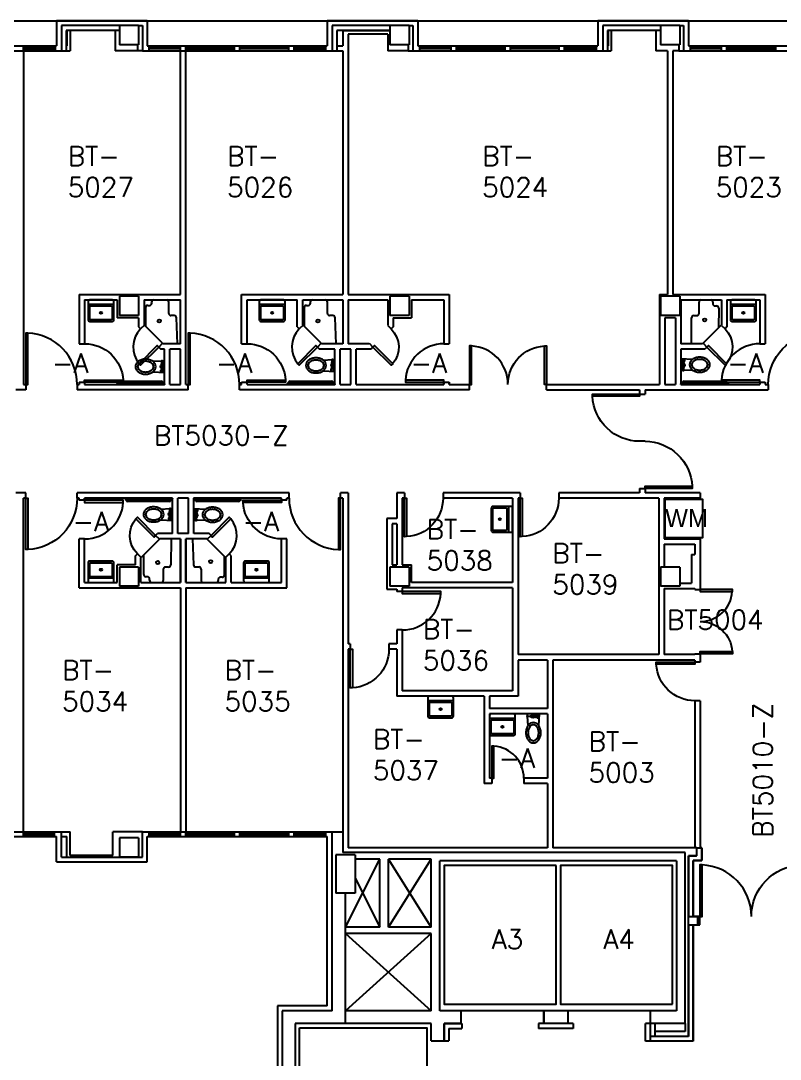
# Model space of a CAD drawing. Extents: x 2809 to 7228, y 18116 to 19837.
# Drawn here: x 4335 to 5044, y 18614 to 19582 of the extents above; entities that cross this region are included whole.
import ezdxf

# ---------------------------------------------------------------- set-up
doc = ezdxf.new("R2010")
doc.units = 0
doc.header["$MEASUREMENT"] = 0
doc.layers.get('0').update_dxf_attribs({"linetype": 'CONTINUOUS'})
for name, color, linetype in [('ARDOOR', 7, 'CONTINUOUS'), ('ARROOMNO', 4, 'CONTINUOUS'), ('ARWALL', 7, 'CONTINUOUS'), ('COL', 14, 'CONTINUOUS'), ('EXWALL', 8, 'CONTINUOUS'), ('EXWINDOW', 8, 'CONTINUOUS'), ('MPFIXTURE', 3, 'CONTINUOUS')]:
    doc.layers.add(name, color=color, linetype=linetype)
doc.styles.add('ROMANS', font='romans.shx', dxfattribs={"height": 18})

# ---------------------------------------------------------------- blocks, each defined once
blk = doc.blocks.new('COL2')
for p, q in [((-0.5, -0.5), (-0.5, 0.5)), ((-0.5, 0.5), (0.5, 0.5)), ((0.5, -0.5), (0.5, 0.5)), ((-0.5, -0.5), (0.5, -0.5))]:
    blk.add_line(p, q)
blk = doc.blocks.new('A$C6AB16C9A')
at = {"layer": 'MPFIXTURE'}
for points in [[(0, 18.5), (0, 1.5, 0.414214), (1.5, 0), (22.5, 0, 0.414214), (24, 1.5), (24, 18.5, 0.414214), (22.5, 20), (1.5, 20, 0.414214)], [(22.5, 13.5), (22.5, 2.5, -0.414214), (21.5, 1.5), (2.5, 1.5, -0.414214), (1.5, 2.5), (1.5, 13.5, -0.414214), (2.5, 14.5), (21.5, 14.5, -0.414214)]]:
    blk.add_lwpolyline(points, format="xyb", close=True, dxfattribs=at)
blk.add_lwpolyline([(0, 16), (24, 16)], dxfattribs=at)
for radius in [1, 0.5]:
    blk.add_circle((12, 8), radius, dxfattribs=at)
blk = doc.blocks.new('A$C53C77F74')
blk.add_blockref('A$C6AB16C9A', (0, 0))
blk = doc.blocks.new('GRABBAR42')
for p, q in [((13.75, 3), (52.25, 3)), ((13.75, 1.5), (52.25, 1.5))]:
    blk.add_line(p, q)
for points in [[(10.75, 0), (10.75, 0.5), (13.25, 0.5), (13.25, 0)], [(52.75, 0), (52.75, 0.5), (55.25, 0.5), (55.25, 0)]]:
    blk.add_lwpolyline(points, close=True)
for centre, radius, start, end in [((13.75, 0.5), 2.5, 90, 180), ((13.75, 0.5), 1, 90, 180), ((52.25, 0.5), 2.5, 0, 90), ((52.25, 0.5), 1, 0, 90)]:
    blk.add_arc(centre, radius, start, end)
blk = doc.blocks.new('A$C187E1549')
at = {"layer": 'MPFIXTURE'}
blk.add_blockref('GRABBAR42', (-10.75, 0), dxfattribs=at)
blk = doc.blocks.new('A$C69F218C8')
blk.add_blockref('A$C187E1549', (0, 0))
blk = doc.blocks.new('A$C1C06607B')
blk.add_blockref('A$C69F218C8', (0, 0))
blk = doc.blocks.new('A$C70401272')
at = {"rotation": 180}
blk.add_blockref('A$C1C06607B', (44.5, 3), dxfattribs=at)
blk = doc.blocks.new('TOILET')
at = {"layer": 'MPFIXTURE', "linetype": 'CONTINUOUS'}
for p, q in [((4544.88, 18863.19), (4534.08, 18863.81)), ((4534.83, 18862.84), (4534.08, 18862.84)), ((4534.83, 18861.83), (4534.08, 18861.83)), ((4535.38, 18862.9), (4534.89, 18862.9)), ((4534.89, 18861.77), (4535.38, 18861.77)), ((4536.74, 18859.49), (4536.74, 18859.35)), ((4535.91, 18852.75), (4534.08, 18852.64)), ((4544.88, 18853.26), (4536.56, 18852.78))]:
    blk.add_line(p, q, dxfattribs=at)
at = {"layer": 'MPFIXTURE'}
for p, q in [((4535.39, 18860.03), (4535.39, 18859.81)), ((4535.77, 18860.09), (4535.45, 18860.09)), ((4535.45, 18859.75), (4535.77, 18859.75)), ((4535.77, 18860.09), (4535.77, 18861.6)), ((4535.77, 18859.35), (4535.77, 18859.75)), ((4535.77, 18859.75), (4535.77, 18859.75)), ((4536.74, 18860.09), (4536.74, 18861.6)), ((4537.06, 18860.09), (4536.74, 18860.09)), ((4536.74, 18859.75), (4537.06, 18859.75)), ((4536.74, 18859.34), (4536.74, 18859.75)), ((4536.74, 18859.75), (4536.74, 18859.75)), ((4537.12, 18859.81), (4537.12, 18860.03)), ((4537.62, 18862.9), (4537.13, 18862.9)), ((4537.13, 18861.77), (4537.62, 18861.77)), ((4537.68, 18861.83), (4537.68, 18862.84)), ((4535.39, 18856.34), (4535.39, 18856.13)), ((4535.69, 18856.41), (4535.45, 18856.41)), ((4535.45, 18856.07), (4535.69, 18856.07)), ((4535.69, 18856.41), (4535.69, 18856.65)), ((4536.82, 18856.65), (4536.82, 18856.41)), ((4537.05, 18856.41), (4536.82, 18856.41)), ((4536.82, 18856.07), (4537.05, 18856.07)), ((4537.12, 18856.13), (4537.12, 18856.34))]:
    blk.add_line(p, q, dxfattribs=at)
at = {"layer": 'MPFIXTURE', "linetype": 'CONTINUOUS'}
for points in [[(4537.13, 18862.9, 0.025815), (4537.05, 18862.94, 0.069134), (4536.71, 18863.07, 0.055334), (4536.25, 18863.12, 0.055334), (4535.8, 18863.07, 0.069134), (4535.45, 18862.94, 0.025815), (4535.38, 18862.9, 0.164444)], [(4535.38, 18861.77, 0.025815), (4535.45, 18861.72, 0.069134), (4535.8, 18861.59, 0.055334), (4536.25, 18861.54, 0.055334)], [(4536.25, 18861.54, 0.055334), (4536.71, 18861.59, 0.069134), (4537.05, 18861.72, 0.024315), (4537.13, 18861.77, 0.190567)]]:
    blk.add_lwpolyline(points, format="xyb", dxfattribs=at)
at = {"layer": 'MPFIXTURE', "linetype": 'CONTINUOUS', "flags": 128}
for points in [[(4551.59, 18851.21, 0.074368), (4555.34, 18851.77, 0.085026), (4558.3, 18853.27, 0.106278), (4560.41, 18855.66, 0.128465), (4561.08, 18858.23, 0.128465), (4560.41, 18860.79, 0.106278), (4558.3, 18863.19, 0.085026), (4555.34, 18864.68, 0.074368), (4551.59, 18865.24, 0.074368), (4547.84, 18864.68, 0.085026), (4544.88, 18863.19, 0.106278), (4542.77, 18860.79, 0.128465), (4542.1, 18858.23, 0.128465), (4542.77, 18855.66, 0.106278), (4544.88, 18853.27, 0.085026), (4547.84, 18851.77, 0.074368)], [(4551.59, 18853.21, 0.074368), (4554.75, 18853.69, 0.085026), (4557.11, 18854.88, 0.106278), (4558.67, 18856.64, 0.128465), (4559.08, 18858.23, 0.128465), (4558.67, 18859.81, 0.106278), (4557.11, 18861.58, 0.085026), (4554.75, 18862.77, 0.074368), (4551.59, 18863.24, 0.074368), (4548.43, 18862.77, 0.085026), (4546.06, 18861.58, 0.106278), (4544.51, 18859.81, 0.128465), (4544.1, 18858.23, 0.128465), (4544.51, 18856.64, 0.106278), (4546.06, 18854.88, 0.085026), (4548.43, 18853.69, 0.074368)]]:
    blk.add_lwpolyline(points, format="xyb", close=True, dxfattribs=at)
at = {"layer": 'MPFIXTURE'}
for points in [[(4536.82, 18856.07), (4536.82, 18855.57, -0.414214), (4536.76, 18855.51), (4535.75, 18855.51, -0.414214), (4535.69, 18855.57), (4535.69, 18856.07)], [(4536.4, 18855.51), (4536.57, 18852.73, -1.015015), (4535.91, 18852.74), (4536.07, 18855.51)]]:
    blk.add_lwpolyline(points, format="xyb", dxfattribs=at)
at = {"layer": 'MPFIXTURE', "linetype": 'CONTINUOUS'}
blk.add_lwpolyline([(4536.67, 18857.98), (4536.46, 18858.35), (4536.04, 18858.35), (4535.83, 18857.98), (4536.04, 18857.62), (4536.46, 18857.62)], close=True, dxfattribs=at)
blk.add_circle((4536.25, 18857.98), 1.45, dxfattribs=at)
for centre, start, end in [((4534.89, 18862.84), 90, 180), ((4534.89, 18861.83), 180, 270)]:
    blk.add_arc(centre, 0.0602, start, end, dxfattribs=at)
at = {"layer": 'MPFIXTURE'}
for centre, start, end in [((4535.45, 18860.03), 90, 180), ((4535.45, 18859.81), 180, 270), ((4537.06, 18860.03), 0, 90), ((4537.06, 18859.81), 270, 0), ((4537.62, 18862.84), 0, 90), ((4537.62, 18861.83), 270, 0), ((4535.45, 18856.34), 90, 180), ((4535.45, 18856.13), 180, 270), ((4537.05, 18856.34), 0, 90), ((4537.05, 18856.13), 270, 0)]:
    blk.add_arc(centre, 0.0602, start, end, dxfattribs=at)
blk = doc.blocks.new('A$C13734893')
at = {"layer": 'ARWALL'}
blk.add_blockref('TOILET', (-4534.08, -18851.21), dxfattribs=at)
blk = doc.blocks.new('A$C3C8C3C9A')
blk.add_blockref('A$C13734893', (0, 0))
blk = doc.blocks.new('A$C700E6ECD')
at = {"rotation": 180}
blk.add_blockref('A$C3C8C3C9A', (27, 14.03), dxfattribs=at)
blk = doc.blocks.new('A$C4B6E7E61')
blk.add_blockref('A$C6AB16C9A', (0, 0))
blk = doc.blocks.new('A$C50B80716')
at = {"rotation": 180}
blk.add_blockref('A$C4B6E7E61', (24, 20), dxfattribs=at)
blk = doc.blocks.new('A$C4F021C97')
at = {"rotation": 90}
blk.add_blockref('A$C50B80716', (20, 0), dxfattribs=at)
blk = doc.blocks.new('A$C507778EF')
at = {"rotation": 180}
blk.add_blockref('A$C700E6ECD', (27, 14.03), dxfattribs=at)
blk = doc.blocks.new('A$C6F837888')
at = {"color": 3}
blk.add_line((1.05, 33.81), (1.05, 16.31), dxfattribs=at)
at = {"layer": 'MPFIXTURE'}
for p, q in [((22.77, 28.23), (22.77, 38.81)), ((4.74, 35.81), (4.74, 35.81)), ((27.83, 26.23), (24.77, 26.23)), ((24.77, 26.23), (24.77, 26.23)), ((30.77, 0), (29.83, 24.3)), ((16.97, 0.39), (0, 17.36))]:
    blk.add_line(p, q, dxfattribs=at)
at = {"layer": 'MPFIXTURE', "color": 3}
blk.add_line((3.05, 35.81), (4.74, 35.81), dxfattribs=at)
at = {"layer": 'MPFIXTURE', "linetype": 'CONTINUOUS'}
blk.add_circle((13.83, 21.24), 1.5, dxfattribs=at)
at = {"layer": 'MPFIXTURE'}
for centre, radius, start, end in [((4.64, 38.04), 2.23, 272.44864, 20.17123), ((8.74, 38.81), 2, 90, 180), ((20.77, 38.81), 2, 0, 90), ((3.05, 33.81), 2, 90, 180), ((24.77, 28.23), 2, 180, 270), ((27.83, 24.23), 2, 1.99987, 90)]:
    blk.add_arc(centre, radius, start, end, dxfattribs=at)
blk = doc.blocks.new('A$C59596714')
blk.add_blockref('A$C6F837888', (0, 0))
blk = doc.blocks.new('A$C68CD6B92')
blk.add_blockref('A$C59596714', (0, 0))
blk = doc.blocks.new('A$C07EF56D2')
at = {"layer": 'MPFIXTURE', "linetype": 'CONTINUOUS'}
for p, q in [((7.25, 28.31), (7.25, 38.8)), ((20, 38.65), (20, 37.32)), ((22, 35.32), (23.46, 35.32)), ((0, 0), (0.25, 24.31)), ((2.25, 26.31), (5.25, 26.31))]:
    blk.add_line(p, q, dxfattribs=at)
at = {"layer": 'MPFIXTURE'}
for p, q in [((25.5, 33.32), (25.46, 14.96)), ((10.89, 0.39), (27.86, 17.36))]:
    blk.add_line(p, q, dxfattribs=at)
at = {"layer": 'MPFIXTURE', "linetype": 'CONTINUOUS'}
blk.add_circle((12.42, 22.14), 1.5, dxfattribs=at)
for centre, radius, start, end in [((9.25, 38.81), 2, 90, 180), ((18.01, 38.83), 2, 354.87236, 82.34211), ((22, 37.32), 2, 180, 270), ((23.51, 33.33), 1.99, 359.85409, 91.82091), ((2.25, 24.31), 2, 90, 180), ((5.25, 28.31), 2, 270, 360)]:
    blk.add_arc(centre, radius, start, end, dxfattribs=at)
blk = doc.blocks.new('A$C2EEF6F50')
blk.add_blockref('A$C07EF56D2', (0, 0))
blk = doc.blocks.new('A$C716203C8')
blk.add_blockref('A$C2EEF6F50', (0, 0))

msp = doc.modelspace()

# ---------------------------------------------------------------- linework, layer by layer
at = {"layer": 'ARDOOR'}
msp.add_line((4917.47, 19189.96), (4912.47, 19189.96), dxfattribs=at)
at = {"layer": 'ARDOOR', "flags": 128}
for points in [[(4387.59, 19242.96, 0.402069), (4341.59, 19290.92), (4341.59, 19290.96), (4339.59, 19290.96), (4339.59, 19242.96), (4341.59, 19242.96), (4341.59, 19290.96)], [(4446.82, 19294.78, 0.390066), (4445.47, 19262.31), (4445.41, 19262.26), (4446.82, 19260.84), (4463.79, 19277.81), (4462.38, 19279.23), (4445.41, 19262.26)], [(4539.09, 19242.96, 0.402069), (4493.09, 19290.92), (4493.09, 19290.96), (4491.09, 19290.96), (4491.09, 19242.96), (4493.09, 19242.96), (4493.09, 19290.96)], [(4594.89, 19294.78, 0.390066), (4593.53, 19262.31), (4593.47, 19262.26), (4594.89, 19260.84), (4611.86, 19277.81), (4610.44, 19279.23), (4593.47, 19262.26)], [(4680.61, 19294.78, -0.390066), (4681.97, 19262.31), (4682.03, 19262.26), (4680.61, 19260.84), (4663.64, 19277.81), (4665.06, 19279.23), (4682.03, 19262.26)], [(4992.11, 19294.78, -0.390066), (4993.47, 19262.31), (4993.53, 19262.26), (4992.11, 19260.84), (4975.14, 19277.81), (4976.56, 19279.23), (4993.53, 19262.26)], [(5032.47, 19242.96, -0.402069), (5078.47, 19290.92), (5078.47, 19290.96), (5080.47, 19290.96), (5080.47, 19242.96), (5078.47, 19242.96), (5078.47, 19290.96)], [(4394.59, 19280.96, -0.39805), (4430.54, 19246.95), (4430.59, 19244.96), (4394.59, 19244.96), (4394.59, 19246.96), (4430.54, 19246.95)], [(4546.09, 19280.96, -0.39805), (4582.04, 19246.95), (4582.09, 19244.96), (4546.09, 19244.96), (4546.09, 19246.96), (4582.04, 19246.95)], [(4729.84, 19280.96, 0.39805), (4693.9, 19246.95), (4693.84, 19244.96), (4729.84, 19244.96), (4729.84, 19246.96), (4693.9, 19246.95)], [(4789.59, 19242.96, 0.39805), (4755.59, 19278.9), (4753.59, 19278.96), (4753.59, 19242.96), (4755.59, 19242.96), (4755.59, 19278.9)], [(4789.59, 19242.96, -0.39805), (4823.6, 19278.9), (4825.59, 19278.96), (4825.59, 19242.96), (4823.59, 19242.96), (4823.6, 19278.9)], [(5024.72, 19280.96, 0.39805), (4988.77, 19246.95), (4988.72, 19244.96), (5024.72, 19244.96), (5024.72, 19246.96), (4988.77, 19246.95)], [(4912.47, 19189.96, -0.400971), (4868.51, 19231.96), (4868.47, 19233.96), (4912.47, 19233.96), (4912.47, 19231.96), (4868.51, 19231.96)], [(4917.47, 19189.96, -0.400971), (4961.42, 19147.96), (4961.47, 19145.96), (4917.47, 19145.96), (4917.47, 19147.96), (4961.42, 19147.96)], [(4387.59, 19136.96, -0.402069), (4341.59, 19089), (4341.59, 19088.96), (4339.59, 19088.96), (4339.59, 19136.96), (4341.59, 19136.96), (4341.59, 19088.96)], [(4394.59, 19098.96, 0.39805), (4430.54, 19132.96), (4430.59, 19134.96), (4394.59, 19134.96), (4394.59, 19132.96), (4430.54, 19132.96)], [(4578.34, 19098.96, -0.39805), (4542.4, 19132.96), (4542.34, 19134.96), (4578.34, 19134.96), (4578.34, 19132.96), (4542.4, 19132.96)], [(4585.34, 19136.96, 0.402069), (4631.35, 19089), (4631.34, 19088.96), (4633.34, 19088.96), (4633.34, 19136.96), (4631.34, 19136.96), (4631.34, 19088.96)], [(4728.97, 19136.96, -0.39805), (4694.97, 19101.01), (4692.97, 19100.96), (4692.97, 19136.96), (4694.97, 19136.96), (4694.97, 19101.01)], [(4836.97, 19136.96, -0.39805), (4802.97, 19101.01), (4800.97, 19100.96), (4800.97, 19136.96), (4802.97, 19136.96), (4802.97, 19101.01)], [(4443.82, 19085.13, -0.390066), (4442.47, 19117.61), (4442.41, 19117.66), (4443.82, 19119.07), (4460.79, 19102.1), (4459.38, 19100.69), (4442.41, 19117.66)], [(4529.55, 19085.13, 0.390066), (4530.9, 19117.61), (4530.97, 19117.66), (4529.55, 19119.07), (4512.58, 19102.1), (4514, 19100.69), (4530.97, 19117.66)], [(4690.97, 19013.96, 0.39805), (4726.91, 19047.96), (4726.97, 19049.96), (4690.97, 19049.96), (4690.97, 19047.96), (4726.91, 19047.96)], [(4968.97, 19021.83, 0.394848), (4998.9, 19049.84), (4998.97, 19051.83), (4968.97, 19051.83), (4968.97, 19049.83), (4998.97, 19049.83), (4998.97, 19051.83)], [(4968.97, 19021.83, -0.394848), (4998.9, 18993.83), (4998.97, 18991.83), (4968.97, 18991.83), (4968.97, 18993.83), (4998.97, 18993.83), (4998.97, 18991.83)], [(4678.47, 18995.96, -0.39805), (4644.47, 18960.01), (4642.47, 18959.96), (4642.47, 18995.96), (4644.47, 18995.96), (4644.47, 18960.01)], [(4963.97, 18947.96, -0.39805), (4928.02, 18981.96), (4927.97, 18983.96), (4963.97, 18983.96), (4963.97, 18981.96), (4928.02, 18981.96)], [(4804.47, 18875.64, 0.394848), (4776.46, 18905.58), (4774.47, 18905.64), (4774.47, 18875.64), (4776.47, 18875.64), (4776.47, 18905.64), (4774.47, 18905.64)], [(5016.72, 18746.83, 0.402069), (4970.72, 18794.79), (4970.72, 18794.83), (4968.72, 18794.83), (4968.72, 18746.83), (4970.72, 18746.83), (4970.72, 18794.83)], [(5016.72, 18746.83, -0.402069), (5062.72, 18794.79), (5062.72, 18794.83), (5064.72, 18794.83), (5064.72, 18746.83), (5062.72, 18746.83), (5062.72, 18794.83)]]:
    msp.add_lwpolyline(points, format="xyb", dxfattribs=at)
at = {"layer": 'ARWALL'}
for p, q in [((4377.97, 19573.21), (4377.97, 19558.71)), ((4380.97, 19573.21), (4380.97, 19554.21)), ((4422.97, 19573.21), (4422.97, 19554.21)), ((4679.47, 19572.71), (4635.47, 19572.71)), ((4635.47, 19572.71), (4635.47, 19558.71)), ((4677.47, 19569.71), (4640.47, 19569.71)), ((4640.47, 19569.71), (4640.47, 19326.77)), ((4677.47, 19569.71), (4677.47, 19554.21)), ((4882.97, 19573.21), (4882.97, 19558.71)), ((4885.97, 19573.21), (4885.97, 19554.21)), ((4927.47, 19573.21), (4927.47, 19554.21)), ((4377.47, 19558.71), (4377.97, 19558.71)), ((4629.97, 19558.71), (4635.47, 19558.71)), ((4882.47, 19558.71), (4882.97, 19558.71)), ((4337.47, 19554.21), (4337.47, 19242.96)), ((4377.47, 19554.21), (4380.97, 19554.21)), ((4448.47, 19554.21), (4422.97, 19554.21)), ((4483.97, 19326.77), (4483.97, 19554.21)), ((4488.97, 19242.96), (4488.97, 19554.21)), ((4629.97, 19554.21), (4635.47, 19554.21)), ((4635.47, 19554.21), (4635.47, 19326.77)), ((4696.47, 19554.21), (4677.47, 19554.21)), ((4882.47, 19554.21), (4885.97, 19554.21)), ((4938.47, 19554.21), (4927.47, 19554.21)), ((4938.47, 19554.21), (4938.47, 19326.77)), ((4948.97, 19554.21), (4943.47, 19554.21)), ((4943.47, 19554.21), (4943.47, 19326.77)), ((4389.59, 19326.77), (4483.97, 19326.77)), ((4389.59, 19326.77), (4389.59, 19280.96)), ((4541.09, 19326.77), (4635.47, 19326.77)), ((4541.09, 19280.96), (4541.09, 19326.77)), ((4640.47, 19326.77), (4734.84, 19326.77)), ((4734.84, 19326.77), (4734.84, 19280.96)), ((4930.97, 19326.77), (4938.47, 19326.77)), ((4930.97, 19326.77), (4930.97, 19242.96)), ((4943.47, 19326.77), (5029.72, 19326.77)), ((5029.72, 19326.77), (5029.72, 19280.96)), ((4394.59, 19321.77), (4424.97, 19321.77)), ((4394.59, 19321.77), (4394.59, 19280.96)), ((4424.97, 19321.77), (4424.97, 19305.21)), ((4449.97, 19321.77), (4483.97, 19321.77)), ((4449.97, 19321.77), (4449.97, 19298.71)), ((4483.97, 19280.96), (4483.97, 19321.77)), ((4546.09, 19321.77), (4593.03, 19321.77)), ((4546.09, 19280.96), (4546.09, 19321.77)), ((4593.03, 19296.64), (4593.03, 19321.77)), ((4598.03, 19321.77), (4635.47, 19321.77)), ((4598.03, 19298.71), (4598.03, 19321.77)), ((4635.47, 19321.77), (4635.47, 19280.96)), ((4640.47, 19321.77), (4677.47, 19321.77)), ((4640.47, 19321.77), (4640.47, 19280.96)), ((4677.47, 19321.77), (4677.47, 19298.71)), ((4699.47, 19321.77), (4729.84, 19321.77)), ((4699.47, 19321.77), (4699.47, 19305.21)), ((4729.84, 19321.77), (4729.84, 19280.96)), ((4950.97, 19321.77), (4988.97, 19321.77)), ((4950.97, 19321.77), (4950.97, 19280.96)), ((4988.97, 19321.77), (4988.97, 19298.71)), ((4993.97, 19321.77), (4993.97, 19296.64)), ((4993.97, 19321.77), (5024.72, 19321.77)), ((5024.72, 19321.77), (5024.72, 19280.96)), ((4444.97, 19305.21), (4424.97, 19305.21)), ((4444.97, 19305.21), (4444.97, 19296.64)), ((4682.47, 19305.21), (4682.47, 19296.64)), ((4682.47, 19305.21), (4699.47, 19305.21)), ((4935.97, 19305.21), (4935.97, 19242.96)), ((4945.97, 19305.21), (4935.97, 19305.21)), ((4945.97, 19305.21), (4945.97, 19242.96)), ((4444.97, 19296.64), (4446.82, 19294.78)), ((4450.36, 19298.32), (4446.82, 19294.78)), ((4449.97, 19298.71), (4450.36, 19298.32)), ((4593.03, 19296.64), (4594.89, 19294.78)), ((4598.42, 19298.32), (4594.89, 19294.78)), ((4598.03, 19298.71), (4598.42, 19298.32)), ((4677.47, 19298.71), (4677.08, 19298.32)), ((4677.08, 19298.32), (4680.61, 19294.78)), ((4682.47, 19296.64), (4680.61, 19294.78)), ((4988.97, 19298.71), (4988.58, 19298.32)), ((4988.58, 19298.32), (4992.11, 19294.78)), ((4993.97, 19296.64), (4992.11, 19294.78)), ((4389.59, 19280.96), (4394.59, 19280.96)), ((4467.33, 19281.35), (4463.79, 19277.81)), ((4463.79, 19277.81), (4465.65, 19275.96)), ((4468.97, 19275.96), (4465.65, 19275.96)), ((4467.33, 19281.35), (4467.72, 19280.96)), ((4483.97, 19280.96), (4467.72, 19280.96)), ((4468.97, 19242.96), (4468.97, 19275.96)), ((4483.97, 19275.96), (4473.97, 19275.96)), ((4473.97, 19242.96), (4473.97, 19275.96)), ((4483.97, 19242.96), (4483.97, 19275.96)), ((4541.09, 19280.96), (4546.09, 19280.96)), ((4615.39, 19281.35), (4611.86, 19277.81)), ((4611.86, 19277.81), (4613.71, 19275.96)), ((4627.97, 19275.96), (4613.71, 19275.96)), ((4615.39, 19281.35), (4615.78, 19280.96)), ((4635.47, 19280.96), (4615.78, 19280.96)), ((4627.97, 19242.96), (4627.97, 19275.96)), ((4642.97, 19275.96), (4632.97, 19275.96)), ((4632.97, 19242.96), (4632.97, 19275.96)), ((4659.72, 19280.96), (4640.47, 19280.96)), ((4642.97, 19242.96), (4642.97, 19275.96)), ((4661.79, 19275.96), (4647.97, 19275.96)), ((4647.97, 19242.96), (4647.97, 19275.96)), ((4660.11, 19281.35), (4659.72, 19280.96)), ((4660.11, 19281.35), (4663.64, 19277.81)), ((4663.64, 19277.81), (4661.79, 19275.96)), ((4729.84, 19280.96), (4734.84, 19280.96)), ((4971.22, 19280.96), (4950.97, 19280.96)), ((4973.29, 19275.96), (4950.97, 19275.96)), ((4950.97, 19275.96), (4950.97, 19242.96)), ((4971.61, 19281.35), (4971.22, 19280.96)), ((4971.61, 19281.35), (4975.14, 19277.81)), ((4975.14, 19277.81), (4973.29, 19275.96)), ((5024.72, 19280.96), (5029.72, 19280.96)), ((4339.59, 19237.96), (4330.47, 19237.96)), ((4337.47, 19242.96), (4339.59, 19242.96)), ((4339.59, 19242.96), (4339.59, 19237.96)), ((4387.59, 19242.96), (4387.59, 19237.96)), ((4387.59, 19242.96), (4389.59, 19242.96)), ((4491.09, 19237.96), (4387.59, 19237.96)), ((4389.59, 19244.96), (4394.59, 19244.96)), ((4389.59, 19244.96), (4389.59, 19242.96)), ((4394.59, 19244.96), (4394.59, 19242.96)), ((4394.59, 19242.96), (4468.97, 19242.96)), ((4473.97, 19242.96), (4483.97, 19242.96)), ((4488.97, 19242.96), (4491.09, 19242.96)), ((4491.09, 19237.96), (4491.09, 19242.96)), ((4539.09, 19237.96), (4539.09, 19242.96)), ((4539.09, 19242.96), (4541.09, 19242.96)), ((4753.59, 19237.96), (4539.09, 19237.96)), ((4541.09, 19242.96), (4541.09, 19244.96)), ((4541.09, 19244.96), (4546.09, 19244.96)), ((4546.09, 19242.96), (4546.09, 19244.96)), ((4546.09, 19242.96), (4627.97, 19242.96)), ((4632.97, 19242.96), (4642.97, 19242.96)), ((4647.97, 19242.96), (4729.84, 19242.96)), ((4729.84, 19242.96), (4729.84, 19244.96)), ((4729.84, 19244.96), (4734.84, 19244.96)), ((4729.84, 19244.96), (4729.84, 19242.96)), ((4734.84, 19242.96), (4734.84, 19244.96)), ((4734.84, 19244.96), (4734.84, 19242.96)), ((4734.84, 19242.96), (4753.59, 19242.96)), ((4753.59, 19237.96), (4753.59, 19242.96)), ((4825.59, 19242.96), (4930.97, 19242.96)), ((4825.59, 19237.96), (4825.59, 19242.96)), ((4825.59, 19237.96), (4912.47, 19237.96)), ((4912.47, 19237.96), (4912.47, 19233.96)), ((4917.47, 19237.96), (5032.47, 19237.96)), ((4917.47, 19237.96), (4917.47, 19233.96)), ((4935.97, 19242.96), (4945.97, 19242.96)), ((4950.97, 19242.96), (5024.72, 19242.96)), ((5024.72, 19244.96), (5029.72, 19244.96)), ((5024.72, 19244.96), (5024.72, 19242.96)), ((5029.72, 19244.96), (5029.72, 19242.96)), ((5029.72, 19242.96), (5032.47, 19242.96)), ((5032.47, 19242.96), (5032.47, 19237.96)), ((4912.47, 19233.96), (4917.47, 19233.96)), ((4339.59, 19141.96), (4330.47, 19141.96)), ((4339.59, 19136.96), (4339.59, 19141.96)), ((4585.34, 19141.96), (4387.59, 19141.96)), ((4387.59, 19136.96), (4387.59, 19141.96)), ((4585.34, 19136.96), (4585.34, 19141.96)), ((4633.34, 19136.96), (4633.34, 19141.96)), ((4640.47, 19141.96), (4633.34, 19141.96)), ((4640.47, 19141.96), (4640.47, 19000.96)), ((4685.97, 19141.96), (4685.97, 19117.96)), ((4692.97, 19141.96), (4685.97, 19141.96)), ((4692.97, 19141.96), (4692.97, 19136.96)), ((4800.97, 19141.96), (4728.97, 19141.96)), ((4728.97, 19141.96), (4728.97, 19136.96)), ((4800.97, 19141.96), (4800.97, 19136.96)), ((4912.47, 19141.96), (4836.97, 19141.96)), ((4836.97, 19141.96), (4836.97, 19136.96)), ((4912.47, 19145.96), (4917.47, 19145.96)), ((4912.47, 19145.96), (4912.47, 19141.96)), ((4917.47, 19145.96), (4917.47, 19141.96)), ((4968.97, 19141.96), (4917.47, 19141.96)), ((4968.97, 19141.96), (4968.97, 19136.96)), ((4337.47, 18825.71), (4337.47, 19136.96)), ((4339.59, 19136.96), (4337.47, 19136.96)), ((4389.59, 19136.96), (4387.59, 19136.96)), ((4389.59, 19134.96), (4389.59, 19136.96)), ((4394.59, 19134.96), (4389.59, 19134.96)), ((4476.47, 19136.96), (4394.59, 19136.96)), ((4394.59, 19134.96), (4394.59, 19136.96)), ((4476.47, 19103.96), (4476.47, 19136.96)), ((4491.47, 19136.96), (4481.47, 19136.96)), ((4481.47, 19103.96), (4481.47, 19136.96)), ((4491.47, 19103.96), (4491.47, 19136.96)), ((4578.34, 19136.96), (4496.47, 19136.96)), ((4496.47, 19103.96), (4496.47, 19136.96)), ((4578.34, 19134.96), (4578.34, 19136.96)), ((4583.34, 19134.96), (4578.34, 19134.96)), ((4585.34, 19136.96), (4583.34, 19136.96)), ((4583.34, 19134.96), (4583.34, 19136.96)), ((4635.47, 19136.96), (4633.34, 19136.96)), ((4635.47, 19136.96), (4635.47, 18825.71)), ((4690.97, 19136.96), (4690.97, 19074.71)), ((4692.97, 19136.96), (4690.97, 19136.96)), ((4793.97, 19136.96), (4728.97, 19136.96)), ((4793.97, 19136.96), (4793.97, 19058.14)), ((4800.97, 19136.96), (4798.97, 19136.96)), ((4798.97, 19136.96), (4798.97, 18990.96)), ((4930.41, 19136.96), (4836.97, 19136.96)), ((4930.41, 19136.96), (4930.41, 18990.96)), ((4968.97, 19136.96), (4935.41, 19136.96)), ((4935.41, 19136.96), (4935.41, 19098.96)), ((4676.47, 19117.96), (4676.47, 19051.96)), ((4685.97, 19117.96), (4676.47, 19117.96)), ((4681.47, 19112.96), (4681.47, 19074.71)), ((4685.97, 19112.96), (4681.47, 19112.96)), ((4685.97, 19112.96), (4685.97, 19074.71)), ((4460.79, 19102.1), (4462.65, 19103.96)), ((4464.33, 19098.57), (4460.79, 19102.1)), ((4476.47, 19103.96), (4462.65, 19103.96)), ((4491.47, 19103.96), (4481.47, 19103.96)), ((4510.73, 19103.96), (4496.47, 19103.96)), ((4510.73, 19103.96), (4507.41, 19103.96)), ((4509.05, 19098.57), (4512.58, 19102.1)), ((4512.58, 19102.1), (4510.73, 19103.96)), ((4394.59, 19098.96), (4389.59, 19098.96)), ((4389.59, 19053.14), (4389.59, 19098.96)), ((4394.59, 19058.14), (4394.59, 19098.96)), ((4464.33, 19098.57), (4464.72, 19098.96)), ((4483.97, 19098.96), (4464.72, 19098.96)), ((4483.97, 19098.96), (4483.97, 19058.14)), ((4483.97, 19058.14), (4483.97, 19098.96)), ((4488.97, 19098.96), (4488.97, 19058.14)), ((4508.66, 19098.96), (4488.97, 19098.96)), ((4488.97, 19058.14), (4488.97, 19098.96)), ((4509.05, 19098.57), (4508.66, 19098.96)), ((4578.34, 19058.14), (4578.34, 19098.96)), ((4583.34, 19098.96), (4578.34, 19098.96)), ((4583.34, 19053.14), (4583.34, 19098.96)), ((4935.41, 19098.96), (4968.97, 19098.96)), ((4935.41, 19093.96), (4963.97, 19093.96)), ((4935.41, 19093.96), (4935.41, 19072.71)), ((4963.97, 19093.96), (4963.97, 19084.33)), ((4968.97, 19098.96), (4968.97, 19051.83)), ((4441.97, 19083.28), (4443.82, 19085.13)), ((4441.97, 19074.71), (4441.97, 19083.28)), ((4447.36, 19081.6), (4443.82, 19085.13)), ((4526.02, 19081.6), (4529.55, 19085.13)), ((4531.41, 19083.28), (4529.55, 19085.13)), ((4531.41, 19058.14), (4531.41, 19083.28)), ((4960.97, 19084.33), (4963.97, 19084.33)), ((4960.97, 19084.33), (4960.97, 19057.71)), ((4424.97, 19058.14), (4424.97, 19074.71)), ((4441.97, 19074.71), (4424.97, 19074.71)), ((4446.97, 19081.21), (4447.36, 19081.6)), ((4446.97, 19058.14), (4446.97, 19081.21)), ((4526.41, 19081.21), (4526.02, 19081.6)), ((4526.41, 19058.14), (4526.41, 19081.21)), ((4681.47, 19074.71), (4685.97, 19074.71)), ((4690.97, 19074.71), (4699.47, 19074.71)), ((4699.47, 19058.14), (4699.47, 19074.71)), ((4389.59, 19053.14), (4483.97, 19053.14)), ((4394.59, 19058.14), (4424.97, 19058.14)), ((4446.97, 19058.14), (4483.97, 19058.14)), ((4483.97, 19053.14), (4483.97, 18825.71)), ((4488.97, 19058.14), (4526.41, 19058.14)), ((4488.97, 19053.14), (4488.97, 18825.71)), ((4488.97, 19053.14), (4583.34, 19053.14)), ((4531.41, 19058.14), (4578.34, 19058.14)), ((4793.97, 19053.14), (4690.97, 19053.14)), ((4690.97, 19053.14), (4690.97, 19049.96)), ((4793.97, 19058.14), (4699.47, 19058.14)), ((4793.97, 19053.14), (4793.97, 18957.14)), ((4949.97, 19057.71), (4960.97, 19057.71)), ((4676.47, 19051.96), (4685.97, 19051.96)), ((4685.97, 19051.96), (4685.97, 19049.96)), ((4690.97, 19049.96), (4685.97, 19049.96)), ((4935.41, 19052.71), (4963.97, 19052.71)), ((4935.41, 19052.71), (4935.41, 18990.96)), ((4963.97, 19052.71), (4963.97, 19051.83)), ((4963.97, 19051.83), (4968.97, 19051.83)), ((4690.97, 19013.96), (4685.97, 19013.96)), ((4685.97, 19013.96), (4685.97, 19000.96)), ((4690.97, 19013.96), (4690.97, 18957.14)), ((4642.47, 19000.96), (4640.47, 19000.96)), ((4640.47, 18995.96), (4640.47, 18810.83)), ((4642.47, 18995.96), (4640.47, 18995.96)), ((4642.47, 19000.96), (4642.47, 18995.96)), ((4678.47, 19000.96), (4678.47, 18995.96)), ((4685.97, 19000.96), (4678.47, 19000.96)), ((4685.97, 18995.96), (4678.47, 18995.96)), ((4685.97, 18995.96), (4685.97, 18952.14)), ((4930.41, 18990.96), (4798.97, 18990.96)), ((4826.47, 18985.96), (4798.97, 18985.96)), ((4798.97, 18985.96), (4798.97, 18952.14)), ((4826.47, 18985.96), (4826.47, 18940.64)), ((4963.97, 18985.96), (4831.47, 18985.96)), ((4831.47, 18985.96), (4831.47, 18810.83)), ((4963.97, 18990.96), (4935.41, 18990.96)), ((4963.97, 18991.83), (4968.97, 18991.83)), ((4963.97, 18991.83), (4963.97, 18990.96)), ((4963.97, 18985.96), (4963.97, 18983.96)), ((4968.97, 18991.83), (4968.97, 18990.96)), ((4968.97, 18990.96), (4968.97, 18983.96)), ((4968.97, 18983.96), (4963.97, 18983.96)), ((4793.97, 18957.14), (4690.97, 18957.14)), ((4767.47, 18952.14), (4685.97, 18952.14)), ((4767.47, 18952.14), (4767.47, 18870.64)), ((4772.47, 18952.14), (4772.47, 18940.64)), ((4798.97, 18952.14), (4772.47, 18952.14)), ((4963.97, 18947.96), (4963.97, 18810.83)), ((4968.97, 18947.96), (4963.97, 18947.96)), ((4968.97, 18947.96), (4968.97, 18810.83)), ((4826.47, 18940.64), (4772.47, 18940.64)), ((4826.47, 18935.64), (4772.47, 18935.64)), ((4772.47, 18935.64), (4772.47, 18875.64)), ((4826.47, 18935.64), (4826.47, 18875.64)), ((4774.47, 18870.64), (4767.47, 18870.64)), ((4774.47, 18875.64), (4772.47, 18875.64)), ((4774.47, 18875.64), (4774.47, 18870.64)), ((4826.47, 18875.64), (4804.47, 18875.64)), ((4804.47, 18875.64), (4804.47, 18870.64)), ((4826.47, 18870.64), (4804.47, 18870.64)), ((4826.47, 18870.64), (4826.47, 18810.83)), ((4372.97, 18825.71), (4380.97, 18825.71)), ((4372.97, 18821.21), (4377.97, 18821.21)), ((4377.97, 18802.21), (4377.97, 18821.21)), ((4380.97, 18803.71), (4380.97, 18825.71)), ((4420.97, 18803.71), (4420.97, 18825.71)), ((4448.47, 18825.71), (4420.97, 18825.71)), ((4826.47, 18810.83), (4640.47, 18810.83)), ((4963.97, 18810.83), (4831.47, 18810.83)), ((4965.97, 18810.83), (4963.97, 18810.83)), ((4965.97, 18803.33), (4965.97, 18810.83)), ((4970.47, 18810.83), (4968.97, 18810.83)), ((4970.47, 18798.83), (4970.47, 18810.83)), ((4420.97, 18803.71), (4380.97, 18803.71)), ((4957.97, 18634.83), (4957.97, 18803.33)), ((4965.97, 18803.33), (4957.97, 18803.33)), ((4970.47, 18798.83), (4962.47, 18798.83)), ((4962.47, 18746.83), (4962.47, 18798.83)), ((4968.72, 18746.83), (4962.47, 18746.83)), ((4968.72, 18738.83), (4968.72, 18746.83)), ((4962.47, 18630.33), (4962.47, 18738.83)), ((4962.47, 18738.83), (4968.72, 18738.83)), ((4922.47, 18630.33), (4922.47, 18646.83)), ((4926.97, 18634.83), (4926.97, 18646.83)), ((4962.47, 18630.33), (4922.47, 18630.33)), ((4957.97, 18634.83), (4926.97, 18634.83))]:
    msp.add_line(p, q, dxfattribs=at)
at = {"layer": 'EXWALL'}
for p, q in [((4039.97, 19582.21), (5993.47, 19582.21)), ((4452.97, 19582.21), (4368.47, 19582.21)), ((4368.47, 19582.21), (4368.47, 19558.71)), ((4426.97, 19577.71), (4372.97, 19577.71)), ((4372.97, 19577.71), (4372.97, 19554.21)), ((4444.97, 19577.71), (4448.47, 19577.71)), ((4448.47, 19577.71), (4448.47, 19554.21)), ((4452.97, 19582.21), (4452.97, 19558.71)), ((4705.47, 19582.21), (4620.97, 19582.21)), ((4620.97, 19582.21), (4620.97, 19558.71)), ((4679.47, 19577.71), (4625.47, 19577.71)), ((4625.47, 19577.71), (4625.47, 19554.21)), ((4697.47, 19577.71), (4700.97, 19577.71)), ((4700.97, 19577.71), (4700.97, 19554.21)), ((4705.47, 19582.21), (4705.47, 19558.71)), ((4957.97, 19582.21), (4873.47, 19582.21)), ((4873.47, 19582.21), (4873.47, 19558.71)), ((4931.97, 19577.71), (4877.97, 19577.71)), ((4877.97, 19577.71), (4877.97, 19554.21)), ((4949.97, 19577.71), (4953.47, 19577.71)), ((4953.47, 19577.71), (4953.47, 19554.21)), ((4957.97, 19582.21), (4957.97, 19558.71)), ((4426.97, 19573.21), (4377.47, 19573.21)), ((4377.47, 19573.21), (4377.47, 19554.21)), ((4679.47, 19573.21), (4629.97, 19573.21)), ((4629.97, 19573.21), (4629.97, 19554.21)), ((4931.97, 19573.21), (4882.47, 19573.21)), ((4882.47, 19573.21), (4882.47, 19554.21)), ((4200.47, 19558.71), (4368.47, 19558.71)), ((4443.97, 19559.71), (4443.97, 19554.21)), ((4452.97, 19558.71), (4620.97, 19558.71)), ((4696.47, 19559.71), (4696.47, 19554.21)), ((4705.47, 19558.71), (4873.47, 19558.71)), ((4948.97, 19559.71), (4948.97, 19554.21)), ((4957.97, 19558.71), (5075.47, 19558.71)), ((4191.47, 19554.21), (4377.47, 19554.21)), ((4448.47, 19554.21), (4629.97, 19554.21)), ((4696.47, 19554.21), (4882.47, 19554.21)), ((4948.97, 19554.21), (5084.47, 19554.21)), ((4183.47, 18825.71), (4372.97, 18825.71)), ((4200.47, 18821.21), (4368.47, 18821.21)), ((4368.47, 18797.71), (4368.47, 18821.21)), ((4372.97, 18802.21), (4372.97, 18825.71)), ((4448.47, 18825.71), (4635.47, 18825.71)), ((4448.47, 18802.21), (4448.47, 18825.71)), ((4452.97, 18821.21), (4620.97, 18821.21)), ((4452.97, 18797.71), (4452.97, 18821.21)), ((4620.97, 18663.33), (4620.97, 18821.21)), ((4625.47, 18658.83), (4625.47, 18825.71)), ((4635.47, 18825.71), (4635.47, 18806.33)), ((4965.47, 18810.83), (4965.47, 18806.33)), ((4965.47, 18810.83), (4970.47, 18810.83)), ((4970.47, 18810.83), (4970.47, 18798.83)), ((4372.97, 18802.21), (4448.47, 18802.21)), ((4625.47, 18658.83), (4625.47, 18802.21)), ((4954.97, 18806.33), (4635.47, 18806.33)), ((4954.97, 18646.83), (4954.97, 18806.33)), ((4957.97, 18803.33), (4965.47, 18803.33)), ((4957.97, 18803.33), (4957.97, 18746.83)), ((4965.47, 18806.33), (4965.47, 18803.33)), ((4368.47, 18797.71), (4452.97, 18797.71)), ((4620.97, 18663.33), (4620.97, 18797.71)), ((4637.97, 18736.83), (4669.97, 18800.33)), ((4669.97, 18800.33), (4646.97, 18800.33)), ((4669.97, 18736.83), (4669.97, 18800.33)), ((4717.97, 18800.33), (4677.97, 18800.33)), ((4717.97, 18736.83), (4677.97, 18800.33)), ((4677.97, 18736.83), (4717.97, 18800.33)), ((4677.97, 18736.83), (4677.97, 18800.33)), ((4717.97, 18736.83), (4717.97, 18800.33)), ((4946.72, 18798.71), (4725.97, 18798.71)), ((4725.97, 18658.83), (4725.97, 18798.71)), ((4946.72, 18798.71), (4946.72, 18658.83)), ((4962.47, 18798.83), (4970.47, 18798.83)), ((4962.47, 18798.83), (4962.47, 18746.83)), ((4646.97, 18782.47), (4669.97, 18736.83)), ((4637.97, 18646.83), (4637.97, 18768.33)), ((4957.97, 18746.83), (4966.72, 18746.83)), ((4966.72, 18738.83), (4966.72, 18746.83)), ((4669.97, 18736.83), (4637.97, 18736.83)), ((4717.97, 18736.83), (4677.97, 18736.83)), ((4957.97, 18738.83), (4957.97, 18634.83)), ((4957.97, 18738.83), (4966.72, 18738.83)), ((4962.47, 18738.83), (4962.47, 18630.33)), ((4717.97, 18730.83), (4637.97, 18730.83)), ((4637.97, 18730.83), (4717.97, 18658.83)), ((4717.97, 18730.83), (4637.97, 18658.83)), ((4717.97, 18658.83), (4717.97, 18730.83)), ((4574.47, 18663.33), (4574.47, 18414.33)), ((4620.97, 18663.33), (4574.47, 18663.33)), ((4578.97, 18658.83), (4578.97, 18418.83)), ((4625.47, 18658.83), (4578.97, 18658.83)), ((4717.97, 18658.83), (4637.97, 18658.83)), ((4745.97, 18658.83), (4725.97, 18658.83)), ((4822.97, 18658.83), (4745.97, 18658.83)), ((4745.97, 18646.83), (4745.97, 18658.83)), ((4845.47, 18658.83), (4822.97, 18658.83)), ((4822.97, 18646.83), (4822.97, 18658.83)), ((4822.97, 18658.83), (4822.97, 18646.83)), ((4926.22, 18658.83), (4845.47, 18658.83)), ((4845.47, 18658.83), (4845.47, 18646.83)), ((4922.47, 18646.83), (4922.47, 18658.83)), ((4946.72, 18658.83), (4922.47, 18658.83)), ((4590.97, 18646.83), (4590.97, 18434.83)), ((4717.97, 18646.83), (4590.97, 18646.83)), ((4717.97, 18630.83), (4717.97, 18646.83)), ((4745.97, 18646.83), (4729.97, 18646.83)), ((4729.97, 18646.83), (4729.97, 18630.83)), ((4729.97, 18630.83), (4729.97, 18646.83)), ((4746.47, 18646.83), (4746.47, 18642.33)), ((4850.47, 18646.83), (4817.97, 18646.83)), ((4845.47, 18646.83), (4822.97, 18646.83)), ((4954.97, 18646.83), (4917.97, 18646.83)), ((4917.97, 18630.33), (4917.97, 18646.83)), ((4922.47, 18634.83), (4922.47, 18646.83)), ((4926.97, 18639.33), (4926.97, 18646.83)), ((4954.97, 18646.83), (4954.97, 18639.33)), ((4734.47, 18642.33), (4734.47, 18630.83)), ((4850.47, 18642.33), (4817.97, 18642.33)), ((4954.97, 18639.33), (4926.97, 18639.33)), ((4717.97, 18630.83), (4729.97, 18630.83)), ((4962.47, 18630.33), (4917.97, 18630.33)), ((4957.97, 18634.83), (4922.47, 18634.83))]:
    msp.add_line(p, q, dxfattribs=at)
at = {"layer": 'EXWALL', "linetype": 'CONTINUOUS'}
for p, q in [((4637.97, 18646.83), (4637.97, 18768.33)), ((4729.97, 18646.83), (4746.47, 18646.83)), ((4817.97, 18646.83), (4817.97, 18642.33)), ((4850.47, 18646.83), (4850.47, 18642.33)), ((4734.47, 18642.33), (4746.47, 18642.33)), ((4729.97, 18630.83), (4734.47, 18630.83))]:
    msp.add_line(p, q, dxfattribs=at)
at = {"layer": 'EXWALL'}
for points in [[(4834.47, 18794.33), (4729.97, 18794.33), (4729.97, 18664.83), (4834.47, 18664.83)], [(4942.97, 18664.83), (4942.97, 18794.33), (4838.47, 18794.33), (4838.47, 18664.83)], [(4594.97, 18642.83), (4713.97, 18642.83), (4713.97, 18542.83), (4594.97, 18542.83)]]:
    msp.add_lwpolyline(points, close=True, dxfattribs=at)
at = {"layer": 'EXWINDOW'}
for p, q in [((4337.47, 19554.21), (4337.47, 19558.71)), ((4337.47, 19556.96), (4338.47, 19556.96)), ((4338.47, 19555.96), (4338.47, 19556.96)), ((4338.47, 19556.96), (4365.97, 19556.96)), ((4365.97, 19556.96), (4365.97, 19555.96)), ((4365.97, 19556.96), (4366.97, 19556.96)), ((4366.97, 19558.71), (4366.97, 19554.21)), ((4454.47, 19558.71), (4454.47, 19554.21)), ((4455.47, 19556.96), (4454.47, 19556.96)), ((4482.97, 19556.96), (4455.47, 19556.96)), ((4455.47, 19556.96), (4455.47, 19555.96)), ((4483.97, 19556.96), (4482.97, 19556.96)), ((4482.97, 19555.96), (4482.97, 19556.96)), ((4483.97, 19554.21), (4483.97, 19558.71)), ((4488.97, 19554.21), (4488.97, 19558.71)), ((4488.97, 19556.96), (4489.97, 19556.96)), ((4489.97, 19556.96), (4533.47, 19556.96)), ((4489.97, 19555.96), (4489.97, 19556.96)), ((4533.47, 19556.96), (4534.47, 19556.96)), ((4533.47, 19555.96), (4533.47, 19556.96)), ((4534.47, 19554.21), (4534.47, 19558.71)), ((4539.47, 19554.21), (4539.47, 19558.71)), ((4540.47, 19556.96), (4539.47, 19556.96)), ((4583.97, 19556.96), (4540.47, 19556.96)), ((4540.47, 19555.96), (4540.47, 19556.96)), ((4584.97, 19556.96), (4583.97, 19556.96)), ((4583.97, 19555.96), (4583.97, 19556.96)), ((4584.97, 19554.21), (4584.97, 19558.71)), ((4589.97, 19554.21), (4589.97, 19558.71)), ((4589.97, 19556.96), (4590.97, 19556.96)), ((4590.97, 19556.96), (4618.47, 19556.96)), ((4590.97, 19555.96), (4590.97, 19556.96)), ((4618.47, 19556.96), (4619.47, 19556.96)), ((4618.47, 19556.96), (4618.47, 19555.96)), ((4619.47, 19558.71), (4619.47, 19554.21)), ((4706.97, 19558.71), (4706.97, 19554.21)), ((4707.97, 19556.96), (4706.97, 19556.96)), ((4735.47, 19556.96), (4707.97, 19556.96)), ((4707.97, 19556.96), (4707.97, 19555.96)), ((4735.47, 19555.96), (4735.47, 19556.96)), ((4736.47, 19556.96), (4735.47, 19556.96)), ((4736.47, 19554.21), (4736.47, 19558.71)), ((4741.47, 19554.21), (4741.47, 19558.71)), ((4741.47, 19556.96), (4742.47, 19556.96)), ((4742.47, 19556.96), (4785.97, 19556.96)), ((4742.47, 19555.96), (4742.47, 19556.96)), ((4785.97, 19555.96), (4785.97, 19556.96)), ((4785.97, 19556.96), (4786.97, 19556.96)), ((4786.97, 19554.21), (4786.97, 19558.71)), ((4791.97, 19554.21), (4791.97, 19558.71)), ((4792.97, 19556.96), (4791.97, 19556.96)), ((4836.47, 19556.96), (4792.97, 19556.96)), ((4792.97, 19555.96), (4792.97, 19556.96)), ((4836.47, 19555.96), (4836.47, 19556.96)), ((4837.47, 19556.96), (4836.47, 19556.96)), ((4837.47, 19554.21), (4837.47, 19558.71)), ((4842.47, 19554.21), (4842.47, 19558.71)), ((4842.47, 19556.96), (4843.47, 19556.96)), ((4843.47, 19555.96), (4843.47, 19556.96)), ((4843.47, 19556.96), (4870.97, 19556.96)), ((4870.97, 19556.96), (4870.97, 19555.96)), ((4870.97, 19556.96), (4871.97, 19556.96)), ((4871.97, 19558.71), (4871.97, 19554.21)), ((4959.47, 19558.71), (4959.47, 19554.21)), ((4960.47, 19556.96), (4959.47, 19556.96)), ((4987.97, 19556.96), (4960.47, 19556.96)), ((4960.47, 19556.96), (4960.47, 19555.96)), ((4987.97, 19555.96), (4987.97, 19556.96)), ((4988.97, 19556.96), (4987.97, 19556.96)), ((4988.97, 19554.21), (4988.97, 19558.71)), ((4993.97, 19554.21), (4993.97, 19558.71)), ((4993.97, 19556.96), (4994.97, 19556.96)), ((4994.97, 19556.96), (5038.47, 19556.96)), ((4994.97, 19555.96), (4994.97, 19556.96)), ((5038.47, 19555.96), (5038.47, 19556.96)), ((5038.47, 19556.96), (5039.47, 19556.96)), ((5039.47, 19554.21), (5039.47, 19558.71)), ((4337.47, 19555.96), (4338.47, 19555.96)), ((4338.47, 19555.96), (4365.97, 19555.96)), ((4365.97, 19555.96), (4366.97, 19555.96)), ((4455.47, 19555.96), (4454.47, 19555.96)), ((4482.97, 19555.96), (4455.47, 19555.96)), ((4483.97, 19555.96), (4482.97, 19555.96)), ((4488.97, 19555.96), (4489.97, 19555.96)), ((4489.97, 19555.96), (4533.47, 19555.96)), ((4533.47, 19555.96), (4534.47, 19555.96)), ((4540.47, 19555.96), (4539.47, 19555.96)), ((4583.97, 19555.96), (4540.47, 19555.96)), ((4584.97, 19555.96), (4583.97, 19555.96)), ((4589.97, 19555.96), (4590.97, 19555.96)), ((4590.97, 19555.96), (4618.47, 19555.96)), ((4618.47, 19555.96), (4619.47, 19555.96)), ((4707.97, 19555.96), (4706.97, 19555.96)), ((4735.47, 19555.96), (4707.97, 19555.96)), ((4736.47, 19555.96), (4735.47, 19555.96)), ((4741.47, 19555.96), (4742.47, 19555.96)), ((4742.47, 19555.96), (4785.97, 19555.96)), ((4785.97, 19555.96), (4786.97, 19555.96)), ((4792.97, 19555.96), (4791.97, 19555.96)), ((4836.47, 19555.96), (4792.97, 19555.96)), ((4837.47, 19555.96), (4836.47, 19555.96)), ((4842.47, 19555.96), (4843.47, 19555.96)), ((4843.47, 19555.96), (4870.97, 19555.96)), ((4870.97, 19555.96), (4871.97, 19555.96)), ((4960.47, 19555.96), (4959.47, 19555.96)), ((4987.97, 19555.96), (4960.47, 19555.96)), ((4988.97, 19555.96), (4987.97, 19555.96)), ((4993.97, 19555.96), (4994.97, 19555.96)), ((4994.97, 19555.96), (5038.47, 19555.96)), ((5038.47, 19555.96), (5039.47, 19555.96)), ((4337.47, 18821.21), (4337.47, 18825.71)), ((4337.47, 18823.96), (4338.47, 18823.96)), ((4337.47, 18822.96), (4338.47, 18822.96)), ((4338.47, 18823.96), (4365.97, 18823.96)), ((4338.47, 18822.96), (4338.47, 18823.96)), ((4338.47, 18822.96), (4365.97, 18822.96)), ((4365.24, 18823.96), (4366.24, 18823.96)), ((4365.24, 18823.96), (4365.24, 18822.96)), ((4365.24, 18822.96), (4366.24, 18822.96)), ((4366.24, 18825.71), (4366.24, 18821.21)), ((4454.47, 18825.71), (4454.47, 18821.21)), ((4455.47, 18823.96), (4454.47, 18823.96)), ((4455.47, 18822.96), (4454.47, 18822.96)), ((4482.97, 18823.96), (4455.47, 18823.96)), ((4455.47, 18823.96), (4455.47, 18822.96)), ((4482.97, 18822.96), (4455.47, 18822.96)), ((4482.97, 18822.96), (4482.97, 18823.96)), ((4483.97, 18823.96), (4482.97, 18823.96)), ((4483.97, 18822.96), (4482.97, 18822.96)), ((4483.97, 18821.21), (4483.97, 18825.71)), ((4488.97, 18821.21), (4488.97, 18825.71)), ((4488.97, 18823.96), (4489.97, 18823.96)), ((4488.97, 18822.96), (4489.97, 18822.96)), ((4489.97, 18823.96), (4533.47, 18823.96)), ((4489.97, 18822.96), (4489.97, 18823.96)), ((4489.97, 18822.96), (4533.47, 18822.96)), ((4533.47, 18822.96), (4533.47, 18823.96)), ((4533.47, 18823.96), (4534.47, 18823.96)), ((4533.47, 18822.96), (4534.47, 18822.96)), ((4534.47, 18821.21), (4534.47, 18825.71)), ((4539.47, 18821.21), (4539.47, 18825.71)), ((4540.47, 18823.96), (4539.47, 18823.96)), ((4540.47, 18822.96), (4539.47, 18822.96)), ((4583.97, 18823.96), (4540.47, 18823.96)), ((4540.47, 18822.96), (4540.47, 18823.96)), ((4583.97, 18822.96), (4540.47, 18822.96)), ((4584.97, 18823.96), (4583.97, 18823.96)), ((4583.97, 18822.96), (4583.97, 18823.96)), ((4584.97, 18822.96), (4583.97, 18822.96)), ((4584.97, 18821.21), (4584.97, 18825.71)), ((4589.97, 18821.21), (4589.97, 18825.71)), ((4589.97, 18823.96), (4590.97, 18823.96)), ((4589.97, 18822.96), (4590.97, 18822.96)), ((4590.97, 18823.96), (4618.47, 18823.96)), ((4590.97, 18822.96), (4590.97, 18823.96)), ((4590.97, 18822.96), (4618.47, 18822.96)), ((4618.47, 18823.96), (4618.47, 18822.96)), ((4618.47, 18823.96), (4619.47, 18823.96)), ((4618.47, 18822.96), (4619.47, 18822.96)), ((4619.47, 18825.71), (4619.47, 18821.21))]:
    msp.add_line(p, q, dxfattribs=at)
at = {"layer": 'MPFIXTURE'}
msp.add_lwpolyline([(4936.28, 19135.97), (4971.2, 19135.97), (4971.2, 19099.99), (4936.28, 19099.99)], close=True, dxfattribs=at)

# ---------------------------------------------------------------- block references
for name, p in [('A$C6AB16C9A', (4397.78, 19301.77)), ('A$C53C77F74', (4557.56, 19301.77)), ('A$C716203C8', (4960.72, 19280.96)), ('A$C53C77F74', (4997.24, 19301.77)), ('A$C3C8C3C9A', (4950.97, 19254.35)), ('A$C69F218C8', (4424.47, 19242.96)), ('A$C69F218C8', (4583.47, 19242.96)), ('A$C69F218C8', (4950.97, 19242.96)), ('A$C70401272', (4431.97, 19133.96)), ('A$C70401272', (4496.47, 19133.96)), ('A$C700E6ECD', (4449.47, 19114.73)), ('A$C4F021C97', (4773.97, 19105.26)), ('A$C50B80716', (4397.78, 19058.14)), ('A$C50B80716', (4542.87, 19058.14))]:
    msp.add_blockref(name, p)
for name, p, rotation in [('A$C3C8C3C9A', (4468.97, 19266.61), 180), ('A$C3C8C3C9A', (4627.97, 19267.74), 180), ('A$C700E6ECD', (4523.47, 19128.5), 180), ('A$C716203C8', (4475.22, 19098.96), 180), ('A$C4F021C97', (4738.72, 18932.14), 90), ('A$C4F021C97', (4796.41, 18915.64), 90), ('A$C507778EF', (4806.28, 18935.64), 270)]:
    msp.add_blockref(name, p, dxfattribs=dict(rotation=rotation))
at = {"layer": 'COL', "xscale": 18, "zscale": 18, "rotation": 180}
for p, yscale in [((4435.97, 19568.71), 18), ((4688.47, 19568.71), 18), ((4940.97, 19568.71), 18), ((4435.97, 19316.21), 18), ((4688.47, 19316.21), 18), ((4940.97, 19316.21), 18), ((4435.97, 19063.71), 18), ((4688.47, 19063.71), 18), ((4940.97, 19063.71), 18), ((4435.97, 18811.21), 18), ((4637.97, 18786.33), 36)]:
    msp.add_blockref('COL2', p, dxfattribs=dict(at, yscale=yscale))
at = {"layer": 'MPFIXTURE'}
for p in [(4450.36, 19280.96), (4598.42, 19280.96)]:
    msp.add_blockref('A$C68CD6B92', p, dxfattribs=at)
at = {"layer": 'MPFIXTURE', "rotation": 180}
msp.add_blockref('A$C68CD6B92', (4526.02, 19098.96), dxfattribs=at)

# ---------------------------------------------------------------- texts
at = {"layer": 'ARROOMNO', "style": 'ROMANS'}
for s, p in [('BT-', (4378.8, 19447.03)), ('BT-', (4527.5, 19447.03)), ('BT-', (4765.51, 19447.03)), ('BT-', (4983.43, 19447.03)), ('5027', (4378.8, 19417.89)), ('5026', (4527.5, 19417.89)), ('5024', (4765.51, 19417.89)), ('5023', (4983.43, 19417.89)), ('-A', (4363.99, 19253.97)), ('-A', (4516.97, 19253.97)), ('-A', (4698.77, 19253.97)), ('-A', (4994.12, 19253.97)), ('BT5030-Z', (4459.21, 19186.37)), ('-A', (4383.23, 19106.23)), ('-A', (4541.89, 19106.23)), ('BT-', (4713.72, 19098.88)), ('BT-', (4830.98, 19076.5)), ('5038', (4713.72, 19069.74)), ('5039', (4830.98, 19047.36)), ('BT5004', (4937.91, 19014.36)), ('BT-', (4710.17, 19005.73)), ('BT-', (4373.49, 18967.54)), ('BT-', (4525.12, 18967.54)), ('5036', (4710.17, 18976.59)), ('5034', (4373.49, 18938.39)), ('5035', (4525.12, 18938.39)), ('BT-', (4663.53, 18903.2)), ('BT-', (4864.82, 18901.06)), ('-A', (4780.79, 18885.49)), ('5037', (4663.53, 18874.06)), ('5003', (4864.82, 18871.91)), ('A3', (4774.51, 18716.46)), ('A4', (4878.58, 18716.46))]:
    msp.add_text(s, height=18, dxfattribs=at).set_placement(p)
msp.add_text('BT5010-Z', height=18, rotation=90, dxfattribs=at).set_placement((5036.28, 18820.34))
at = {"layer": 'MPFIXTURE', "insert": (4936.28, 19126.76), "char_height": 16.831, "width": 36.5957, "attachment_point": 1}
msp.add_mtext('WM', dxfattribs=at)

doc.saveas('drawing.dxf')
